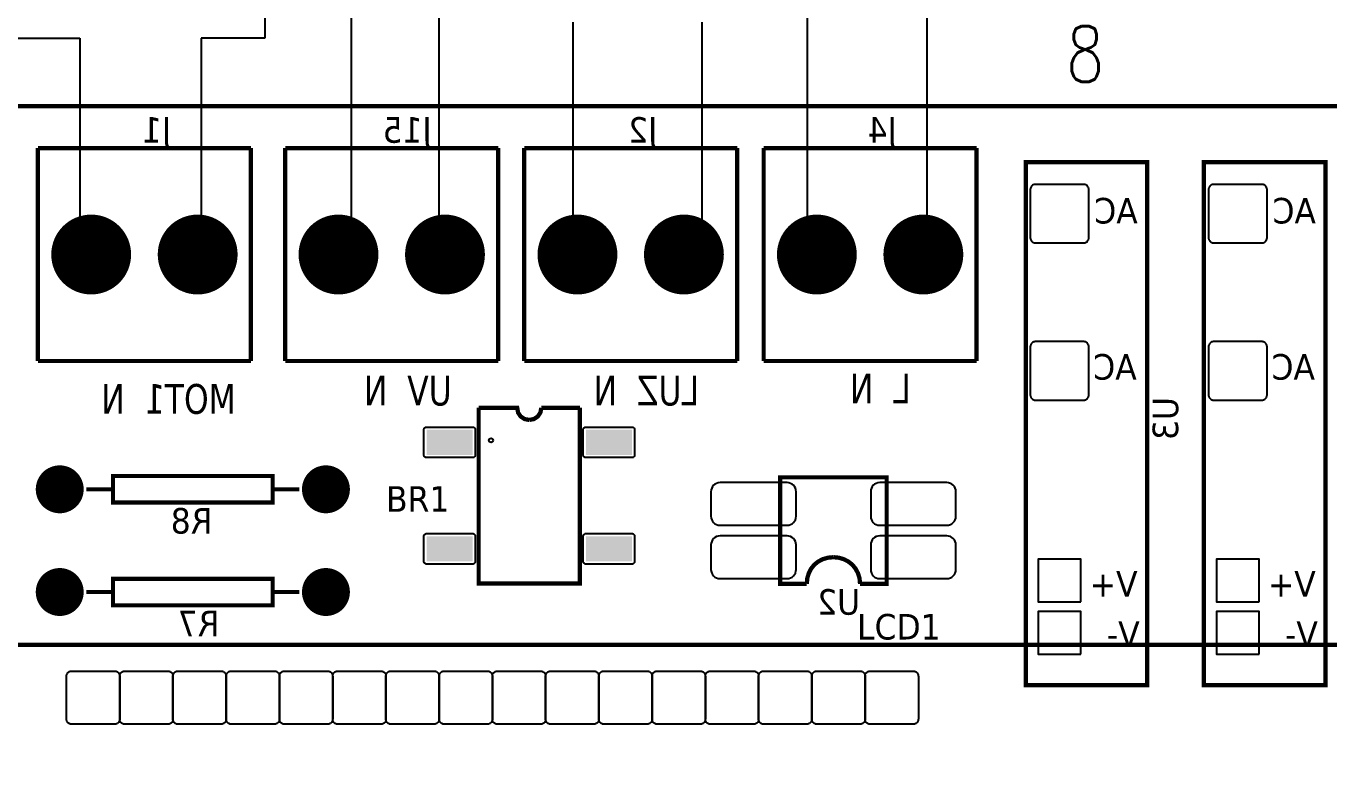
# Model space of a CAD drawing. Header units: millimetres. Extents: x 123.5 to 144.3, y 105.4 to 121.6.
# Drawn here: x 130.63 to 135.035, y 113.625 to 116.113 of the extents above; entities that cross this region are included whole.
import ezdxf
from ezdxf.enums import TextEntityAlignment as Align

# ---------------------------------------------------------------- set-up
doc = ezdxf.new("R2010")
doc.units = ezdxf.units.MM
for name, color, linetype in [('BLK_12AWG', 7, 'Continuous'), ('DESC', 250, 'Continuous'), ('WIREFIXED', 7, 'Continuous'), ('WIRES', 7, 'Continuous')]:
    doc.layers.add(name, color=color, linetype=linetype)
doc.styles.get("Standard").update_dxf_attribs({"font": 'tahoma.ttf'})
doc.styles.add('WD', font='romans.shx')

# ---------------------------------------------------------------- blocks, each defined once
blk = doc.blocks.new('RPAD')
blk.add_trace([(-0.5, -0.5), (-0.5, 0.5), (0.5, -0.5), (0.5, 0.5)])
blk = doc.blocks.new('EPAD')
at = {"const_width": 0.5}
blk.add_lwpolyline([(-0.25, 0, 1), (0.25, 0, 1)], format="xyb", close=True, dxfattribs=at)
blk = doc.blocks.new('CFLH-V Card')
at = {"const_width": 0.008}
for points in [[(125.6193, 110.8911), (131.2538, 110.8911), (131.2538, 114.343), (125.6193, 114.343), (125.6193, 110.8911)], [(125.6193, 110.8911), (131.2538, 110.8911), (131.2538, 114.343), (125.6193, 114.343), (125.6193, 110.8911)], [(125.6193, 110.8911), (131.2538, 110.8911), (131.2538, 114.343), (125.6193, 114.343), (125.6193, 110.8911)], [(127.6178, 114.2643), (127.6178, 113.8643)], [(128.0178, 114.2643), (127.6178, 114.2643)], [(127.6178, 114.2643), (127.6178, 113.8643)], [(128.0178, 114.2643), (127.6178, 114.2643)], [(127.6178, 114.2643), (127.6178, 113.8643)], [(128.0178, 114.2643), (127.6178, 114.2643)], [(128.0178, 114.2643), (128.0178, 113.8643)], [(128.0178, 114.2643), (128.0178, 113.8643)], [(128.0178, 114.2643), (128.0178, 113.8643)], [(128.0823, 114.2643), (128.0823, 113.8643)], [(128.4823, 114.2643), (128.0823, 114.2643)], [(128.0823, 114.2643), (128.0823, 113.8643)], [(128.4823, 114.2643), (128.0823, 114.2643)], [(128.0823, 114.2643), (128.0823, 113.8643)], [(128.4823, 114.2643), (128.0823, 114.2643)], [(128.4823, 114.2643), (128.4823, 113.8643)], [(128.4823, 114.2643), (128.4823, 113.8643)], [(128.4823, 114.2643), (128.4823, 113.8643)], [(128.5311, 114.2643), (128.5311, 113.8643)], [(128.9311, 114.2643), (128.5311, 114.2643)], [(128.5311, 114.2643), (128.5311, 113.8643)], [(128.9311, 114.2643), (128.5311, 114.2643)], [(128.5311, 114.2643), (128.5311, 113.8643)], [(128.9311, 114.2643), (128.5311, 114.2643)], [(128.9311, 114.2643), (128.9311, 113.8643)], [(128.9311, 114.2643), (128.9311, 113.8643)], [(128.9311, 114.2643), (128.9311, 113.8643)], [(128.9808, 114.2643), (128.9808, 113.8643)], [(129.3808, 114.2643), (128.9808, 114.2643)], [(128.9808, 114.2643), (128.9808, 113.8643)], [(129.3808, 114.2643), (128.9808, 114.2643)], [(128.9808, 114.2643), (128.9808, 113.8643)], [(129.3808, 114.2643), (128.9808, 114.2643)], [(129.3808, 114.2643), (129.3808, 113.8643)], [(129.3808, 114.2643), (129.3808, 113.8643)], [(129.3808, 114.2643), (129.3808, 113.8643)], [(129.4731, 113.2552), (129.7014, 113.2552), (129.7014, 114.2378), (129.4731, 114.2378), (129.4731, 113.2552)], [(129.4731, 113.2552), (129.7014, 113.2552), (129.7014, 114.2378), (129.4731, 114.2378), (129.4731, 113.2552)], [(129.4731, 113.2552), (129.7014, 113.2552), (129.7014, 114.2378), (129.4731, 114.2378), (129.4731, 113.2552)], [(129.8077, 113.2552), (130.036, 113.2552), (130.036, 114.2378), (129.8077, 114.2378), (129.8077, 113.2552)], [(129.8077, 113.2552), (130.036, 113.2552), (130.036, 114.2378), (129.8077, 114.2378), (129.8077, 113.2552)], [(129.8077, 113.2552), (130.036, 113.2552), (130.036, 114.2378), (129.8077, 114.2378), (129.8077, 113.2552)], [(128.0178, 113.8643), (127.6178, 113.8643)], [(128.0178, 113.8643), (127.6178, 113.8643)], [(128.0178, 113.8643), (127.6178, 113.8643)], [(128.4823, 113.8643), (128.0823, 113.8643)], [(128.4823, 113.8643), (128.0823, 113.8643)], [(128.4823, 113.8643), (128.0823, 113.8643)], [(128.9311, 113.8643), (128.5311, 113.8643)], [(128.9311, 113.8643), (128.5311, 113.8643)], [(128.9311, 113.8643), (128.5311, 113.8643)], [(129.3808, 113.8643), (128.9808, 113.8643)], [(129.3808, 113.8643), (128.9808, 113.8643)], [(129.3808, 113.8643), (128.9808, 113.8643)], [(128.4456, 113.7765), (128.518, 113.7762), (128.5197, 113.7673), (128.5245, 113.7601), (128.5317, 113.7553), (128.5406, 113.7536)], [(128.6356, 113.7765), (128.6356, 113.4465), (128.4456, 113.4465), (128.4456, 113.7765)], [(128.4456, 113.7765), (128.518, 113.7762), (128.5197, 113.7673), (128.5245, 113.7601), (128.5317, 113.7553), (128.5406, 113.7536)], [(128.6356, 113.7765), (128.6356, 113.4465), (128.4456, 113.4465), (128.4456, 113.7765)], [(128.4456, 113.7765), (128.518, 113.7762), (128.5197, 113.7673), (128.5245, 113.7601), (128.5317, 113.7553), (128.5406, 113.7536)], [(128.6356, 113.7765), (128.6356, 113.4465), (128.4456, 113.4465), (128.4456, 113.7765)], [(128.5632, 113.7762), (128.5615, 113.7673), (128.5567, 113.7601), (128.5495, 113.7553), (128.5406, 113.7536)], [(128.5632, 113.7762), (128.5615, 113.7673), (128.5567, 113.7601), (128.5495, 113.7553), (128.5406, 113.7536)], [(128.5632, 113.7762), (128.5615, 113.7673), (128.5567, 113.7601), (128.5495, 113.7553), (128.5406, 113.7536)], [(128.5632, 113.7762), (128.6356, 113.7765)], [(128.5632, 113.7762), (128.6356, 113.7765)], [(128.5632, 113.7762), (128.6356, 113.7765)], [(127.7587, 113.5983), (128.0587, 113.5983), (128.0587, 113.6483), (127.7587, 113.6483), (127.7587, 113.5983)], [(127.7587, 113.5983), (128.0587, 113.5983), (128.0587, 113.6483), (127.7587, 113.6483), (127.7587, 113.5983)], [(127.7587, 113.5983), (128.0587, 113.5983), (128.0587, 113.6483), (127.7587, 113.6483), (127.7587, 113.5983)], [(129.1619, 113.4458), (129.2119, 113.4458), (129.2119, 113.6458), (129.0119, 113.6458), (129.0119, 113.4458), (129.0619, 113.4458)], [(129.1619, 113.4458), (129.2119, 113.4458), (129.2119, 113.6458), (129.0119, 113.6458), (129.0119, 113.4458), (129.0619, 113.4458)], [(129.1619, 113.4458), (129.2119, 113.4458), (129.2119, 113.6458), (129.0119, 113.6458), (129.0119, 113.4458), (129.0619, 113.4458)], [(127.7587, 113.6233), (127.7087, 113.6233)], [(127.7587, 113.6233), (127.7087, 113.6233)], [(127.7587, 113.6233), (127.7087, 113.6233)], [(128.1087, 113.6233), (128.0587, 113.6233)], [(128.1087, 113.6233), (128.0587, 113.6233)], [(128.1087, 113.6233), (128.0587, 113.6233)], [(129.1119, 113.4958), (129.1014, 113.4948), (129.0918, 113.492), (129.0833, 113.4876), (129.076, 113.4817), (129.07, 113.4743), (129.0656, 113.4658), (129.0628, 113.4563), (129.0619, 113.4458)], [(129.1119, 113.4958), (129.1014, 113.4948), (129.0918, 113.492), (129.0833, 113.4876), (129.076, 113.4817), (129.07, 113.4743), (129.0656, 113.4658), (129.0628, 113.4563), (129.0619, 113.4458)], [(129.1119, 113.4958), (129.1014, 113.4948), (129.0918, 113.492), (129.0833, 113.4876), (129.076, 113.4817), (129.07, 113.4743), (129.0656, 113.4658), (129.0628, 113.4563), (129.0619, 113.4458)], [(129.1119, 113.4958), (129.122, 113.4948), (129.1315, 113.492), (129.14, 113.4876), (129.1474, 113.4817), (129.1534, 113.4743), (129.158, 113.4658), (129.1609, 113.4563), (129.1619, 113.4458)], [(129.1119, 113.4958), (129.122, 113.4948), (129.1315, 113.492), (129.14, 113.4876), (129.1474, 113.4817), (129.1534, 113.4743), (129.158, 113.4658), (129.1609, 113.4563), (129.1619, 113.4458)], [(129.1119, 113.4958), (129.122, 113.4948), (129.1315, 113.492), (129.14, 113.4876), (129.1474, 113.4817), (129.1534, 113.4743), (129.158, 113.4658), (129.1609, 113.4563), (129.1619, 113.4458)], [(127.7587, 113.4054), (128.0587, 113.4054), (128.0587, 113.4554), (127.7587, 113.4554), (127.7587, 113.4054)], [(127.7587, 113.4054), (128.0587, 113.4054), (128.0587, 113.4554), (127.7587, 113.4554), (127.7587, 113.4054)], [(127.7587, 113.4054), (128.0587, 113.4054), (128.0587, 113.4554), (127.7587, 113.4554), (127.7587, 113.4054)], [(127.7087, 113.4304), (127.7587, 113.4304)], [(127.7087, 113.4304), (127.7587, 113.4304)], [(127.7087, 113.4304), (127.7587, 113.4304)], [(128.0587, 113.4304), (128.1087, 113.4304)], [(128.0587, 113.4304), (128.1087, 113.4304)], [(128.0587, 113.4304), (128.1087, 113.4304)], [(127.3272, 110.969), (127.3272, 113.3312), (131.1855, 113.3312), (131.1855, 110.969)], [(127.3272, 110.969), (127.3272, 113.3312), (131.1855, 113.3312), (131.1855, 110.969)], [(127.3272, 110.969), (127.3272, 113.3312), (131.1855, 113.3312), (131.1855, 110.969)]]:
    blk.add_lwpolyline(points, dxfattribs=at)
for points in [[(129.5917, 114.0961), (129.5917, 114.1861), (129.5916, 114.1871), (129.5915, 114.1881), (129.5912, 114.1891), (129.5909, 114.19), (129.5905, 114.1909), (129.59, 114.1917), (129.5894, 114.1925), (129.5888, 114.1932), (129.5881, 114.1938), (129.5873, 114.1944), (129.5865, 114.1949), (129.5856, 114.1953), (129.5847, 114.1956), (129.5837, 114.1959), (129.5827, 114.196), (129.5817, 114.1961), (129.4917, 114.1961), (129.4906, 114.196), (129.4896, 114.1959), (129.4886, 114.1956), (129.4877, 114.1953), (129.4868, 114.1949), (129.486, 114.1944), (129.4853, 114.1938), (129.4846, 114.1932), (129.4839, 114.1925), (129.4833, 114.1917), (129.4828, 114.1909), (129.4824, 114.19), (129.4821, 114.1891), (129.4819, 114.1881), (129.4817, 114.1871), (129.4817, 114.1861), (129.4817, 114.0961), (129.4817, 114.095), (129.4819, 114.094), (129.4821, 114.093), (129.4824, 114.0921), (129.4828, 114.0912), (129.4833, 114.0904), (129.4839, 114.0896), (129.4846, 114.0889), (129.4853, 114.0883), (129.486, 114.0877), (129.4868, 114.0872), (129.4877, 114.0868), (129.4886, 114.0865), (129.4896, 114.0863), (129.4906, 114.0861), (129.4917, 114.0861), (129.5817, 114.0861), (129.5827, 114.0861), (129.5837, 114.0863), (129.5847, 114.0865), (129.5856, 114.0868), (129.5865, 114.0872), (129.5873, 114.0877), (129.5881, 114.0883), (129.5888, 114.0889), (129.5894, 114.0896), (129.59, 114.0904), (129.5905, 114.0912), (129.5909, 114.0921), (129.5912, 114.093), (129.5915, 114.094), (129.5916, 114.095), (129.5917, 114.0961)], [(129.9263, 114.0961), (129.9263, 114.1861), (129.9263, 114.1871), (129.9261, 114.1881), (129.9259, 114.1891), (129.9255, 114.19), (129.9251, 114.1909), (129.9246, 114.1917), (129.9241, 114.1925), (129.9234, 114.1932), (129.9227, 114.1938), (129.9219, 114.1944), (129.9211, 114.1949), (129.9202, 114.1953), (129.9193, 114.1956), (129.9184, 114.1959), (129.9173, 114.196), (129.9163, 114.1961), (129.8263, 114.1961), (129.8253, 114.196), (129.8243, 114.1959), (129.8233, 114.1956), (129.8224, 114.1953), (129.8215, 114.1949), (129.8207, 114.1944), (129.8199, 114.1938), (129.8192, 114.1932), (129.8186, 114.1925), (129.818, 114.1917), (129.8175, 114.1909), (129.8171, 114.19), (129.8167, 114.1891), (129.8165, 114.1881), (129.8164, 114.1871), (129.8163, 114.1861), (129.8163, 114.0961), (129.8164, 114.095), (129.8165, 114.094), (129.8167, 114.093), (129.8171, 114.0921), (129.8175, 114.0912), (129.818, 114.0904), (129.8186, 114.0896), (129.8192, 114.0889), (129.8199, 114.0883), (129.8207, 114.0877), (129.8215, 114.0872), (129.8224, 114.0868), (129.8233, 114.0865), (129.8243, 114.0863), (129.8253, 114.0861), (129.8263, 114.0861), (129.9163, 114.0861), (129.9173, 114.0861), (129.9184, 114.0863), (129.9193, 114.0865), (129.9202, 114.0868), (129.9211, 114.0872), (129.9219, 114.0877), (129.9227, 114.0883), (129.9234, 114.0889), (129.9241, 114.0896), (129.9246, 114.0904), (129.9251, 114.0912), (129.9255, 114.0921), (129.9259, 114.093), (129.9261, 114.094), (129.9263, 114.095), (129.9263, 114.0961)], [(129.5917, 113.8008), (129.5917, 113.8908), (129.5916, 113.8918), (129.5915, 113.8928), (129.5912, 113.8938), (129.5909, 113.8947), (129.5905, 113.8956), (129.59, 113.8964), (129.5894, 113.8972), (129.5888, 113.8979), (129.5881, 113.8985), (129.5873, 113.8991), (129.5865, 113.8996), (129.5856, 113.9), (129.5847, 113.9003), (129.5837, 113.9006), (129.5827, 113.9007), (129.5817, 113.9008), (129.4917, 113.9008), (129.4906, 113.9007), (129.4896, 113.9006), (129.4886, 113.9003), (129.4877, 113.9), (129.4868, 113.8996), (129.486, 113.8991), (129.4853, 113.8985), (129.4846, 113.8979), (129.4839, 113.8972), (129.4833, 113.8964), (129.4828, 113.8956), (129.4824, 113.8947), (129.4821, 113.8938), (129.4819, 113.8928), (129.4817, 113.8918), (129.4817, 113.8908), (129.4817, 113.8008), (129.4817, 113.7997), (129.4819, 113.7987), (129.4821, 113.7978), (129.4824, 113.7968), (129.4828, 113.796), (129.4833, 113.7951), (129.4839, 113.7944), (129.4846, 113.7937), (129.4853, 113.793), (129.486, 113.7925), (129.4868, 113.792), (129.4877, 113.7915), (129.4886, 113.7912), (129.4896, 113.791), (129.4906, 113.7908), (129.4917, 113.7908), (129.5817, 113.7908), (129.5827, 113.7908), (129.5837, 113.791), (129.5847, 113.7912), (129.5856, 113.7915), (129.5865, 113.792), (129.5873, 113.7925), (129.5881, 113.793), (129.5888, 113.7937), (129.5894, 113.7944), (129.59, 113.7951), (129.5905, 113.796), (129.5909, 113.7968), (129.5912, 113.7978), (129.5915, 113.7987), (129.5916, 113.7997), (129.5917, 113.8008)], [(129.9263, 113.8008), (129.9263, 113.8908), (129.9263, 113.8918), (129.9261, 113.8928), (129.9259, 113.8938), (129.9255, 113.8947), (129.9251, 113.8956), (129.9246, 113.8964), (129.9241, 113.8972), (129.9234, 113.8979), (129.9227, 113.8985), (129.9219, 113.8991), (129.9211, 113.8996), (129.9202, 113.9), (129.9193, 113.9003), (129.9184, 113.9006), (129.9173, 113.9007), (129.9163, 113.9008), (129.8263, 113.9008), (129.8253, 113.9007), (129.8243, 113.9006), (129.8233, 113.9003), (129.8224, 113.9), (129.8215, 113.8996), (129.8207, 113.8991), (129.8199, 113.8985), (129.8192, 113.8979), (129.8186, 113.8972), (129.818, 113.8964), (129.8175, 113.8956), (129.8171, 113.8947), (129.8167, 113.8938), (129.8165, 113.8928), (129.8164, 113.8918), (129.8163, 113.8908), (129.8163, 113.8008), (129.8164, 113.7997), (129.8165, 113.7987), (129.8167, 113.7978), (129.8171, 113.7968), (129.8175, 113.796), (129.818, 113.7951), (129.8186, 113.7944), (129.8192, 113.7937), (129.8199, 113.793), (129.8207, 113.7925), (129.8215, 113.792), (129.8224, 113.7915), (129.8233, 113.7912), (129.8243, 113.791), (129.8253, 113.7908), (129.8263, 113.7908), (129.9163, 113.7908), (129.9173, 113.7908), (129.9184, 113.791), (129.9193, 113.7912), (129.9202, 113.7915), (129.9211, 113.792), (129.9219, 113.7925), (129.9227, 113.793), (129.9234, 113.7937), (129.9241, 113.7944), (129.9246, 113.7951), (129.9251, 113.796), (129.9255, 113.7968), (129.9259, 113.7978), (129.9261, 113.7987), (129.9263, 113.7997), (129.9263, 113.8008)], [(128.3427, 113.6879), (128.3427, 113.7351), (128.3428, 113.7362), (128.3431, 113.7371), (128.3435, 113.738), (128.3441, 113.7387), (128.3449, 113.7393), (128.3457, 113.7398), (128.3467, 113.74), (128.3477, 113.7401), (128.4343, 113.7401), (128.4353, 113.74), (128.4363, 113.7398), (128.4371, 113.7393), (128.4379, 113.7387), (128.4385, 113.738), (128.4389, 113.7371), (128.4392, 113.7362), (128.4393, 113.7351), (128.4393, 113.6879), (128.4392, 113.6869), (128.4389, 113.6859), (128.4385, 113.6851), (128.4379, 113.6843), (128.4371, 113.6837), (128.4363, 113.6833), (128.4353, 113.683), (128.4343, 113.6829), (128.3477, 113.6829), (128.3467, 113.683), (128.3457, 113.6833), (128.3449, 113.6837), (128.3441, 113.6843), (128.3435, 113.6851), (128.3431, 113.6859), (128.3428, 113.6869), (128.3427, 113.6879)], [(128.7385, 113.7351), (128.7385, 113.6879), (128.7384, 113.6869), (128.7381, 113.6859), (128.7377, 113.6851), (128.7371, 113.6843), (128.7363, 113.6837), (128.7355, 113.6833), (128.7345, 113.683), (128.7335, 113.6829), (128.6469, 113.6829), (128.6459, 113.683), (128.6449, 113.6833), (128.6441, 113.6837), (128.6433, 113.6843), (128.6427, 113.6851), (128.6423, 113.6859), (128.642, 113.6869), (128.6419, 113.6879), (128.6419, 113.7351), (128.642, 113.7362), (128.6423, 113.7371), (128.6427, 113.738), (128.6433, 113.7387), (128.6441, 113.7393), (128.6449, 113.7398), (128.6459, 113.74), (128.6469, 113.7401), (128.7335, 113.7401), (128.7345, 113.74), (128.7355, 113.7398), (128.7363, 113.7393), (128.7371, 113.7387), (128.7377, 113.738), (128.7381, 113.7371), (128.7384, 113.7362), (128.7385, 113.7351)], [(129.0419, 113.5728), (129.0419, 113.6188), (129.0415, 113.6223), (129.0405, 113.6255), (129.039, 113.6284), (129.0369, 113.6309), (129.0344, 113.6329), (129.0315, 113.6345), (129.0283, 113.6354), (129.0249, 113.6358), (128.8989, 113.6358), (128.8954, 113.6354), (128.8922, 113.6345), (128.8893, 113.6329), (128.8868, 113.6309), (128.8847, 113.6284), (128.8832, 113.6255), (128.8822, 113.6223), (128.8819, 113.6188), (128.8819, 113.5728), (128.8822, 113.5693), (128.8832, 113.5661), (128.8847, 113.5632), (128.8868, 113.5607), (128.8893, 113.5586), (128.8922, 113.5571), (128.8954, 113.5561), (128.8989, 113.5558), (129.0249, 113.5558), (129.0283, 113.5561), (129.0315, 113.5571), (129.0344, 113.5586), (129.0369, 113.5607), (129.039, 113.5632), (129.0405, 113.5661), (129.0415, 113.5693), (129.0419, 113.5728)], [(129.3419, 113.5728), (129.3419, 113.6188), (129.3415, 113.6223), (129.3405, 113.6255), (129.339, 113.6284), (129.3369, 113.6309), (129.3344, 113.6329), (129.3315, 113.6345), (129.3283, 113.6354), (129.3249, 113.6358), (129.1989, 113.6358), (129.1954, 113.6354), (129.1922, 113.6345), (129.1893, 113.6329), (129.1868, 113.6309), (129.1847, 113.6284), (129.1832, 113.6255), (129.1822, 113.6223), (129.1819, 113.6188), (129.1819, 113.5728), (129.1822, 113.5693), (129.1832, 113.5661), (129.1847, 113.5632), (129.1868, 113.5607), (129.1893, 113.5586), (129.1922, 113.5571), (129.1954, 113.5561), (129.1989, 113.5558), (129.3249, 113.5558), (129.3283, 113.5561), (129.3315, 113.5571), (129.3344, 113.5586), (129.3369, 113.5607), (129.339, 113.5632), (129.3405, 113.5661), (129.3415, 113.5693), (129.3419, 113.5728)], [(128.3427, 113.4879), (128.3427, 113.5351), (128.3428, 113.5362), (128.3431, 113.5371), (128.3435, 113.538), (128.3441, 113.5387), (128.3449, 113.5393), (128.3457, 113.5398), (128.3467, 113.54), (128.3477, 113.5401), (128.4343, 113.5401), (128.4353, 113.54), (128.4363, 113.5398), (128.4371, 113.5393), (128.4379, 113.5387), (128.4385, 113.538), (128.4389, 113.5371), (128.4392, 113.5362), (128.4393, 113.5351), (128.4393, 113.4879), (128.4392, 113.4869), (128.4389, 113.4859), (128.4385, 113.4851), (128.4379, 113.4843), (128.4371, 113.4837), (128.4363, 113.4833), (128.4353, 113.483), (128.4343, 113.4829), (128.3477, 113.4829), (128.3467, 113.483), (128.3457, 113.4833), (128.3449, 113.4837), (128.3441, 113.4843), (128.3435, 113.4851), (128.3431, 113.4859), (128.3428, 113.4869), (128.3427, 113.4879)], [(128.7385, 113.5351), (128.7385, 113.4879), (128.7384, 113.4869), (128.7381, 113.4859), (128.7377, 113.4851), (128.7371, 113.4843), (128.7363, 113.4837), (128.7355, 113.4833), (128.7345, 113.483), (128.7335, 113.4829), (128.6469, 113.4829), (128.6459, 113.483), (128.6449, 113.4833), (128.6441, 113.4837), (128.6433, 113.4843), (128.6427, 113.4851), (128.6423, 113.4859), (128.642, 113.4869), (128.6419, 113.4879), (128.6419, 113.5351), (128.642, 113.5362), (128.6423, 113.5371), (128.6427, 113.538), (128.6433, 113.5387), (128.6441, 113.5393), (128.6449, 113.5398), (128.6459, 113.54), (128.6469, 113.5401), (128.7335, 113.5401), (128.7345, 113.54), (128.7355, 113.5398), (128.7363, 113.5393), (128.7371, 113.5387), (128.7377, 113.538), (128.7381, 113.5371), (128.7384, 113.5362), (128.7385, 113.5351)], [(129.0419, 113.4728), (129.0419, 113.5188), (129.0415, 113.5223), (129.0405, 113.5255), (129.039, 113.5284), (129.0369, 113.5309), (129.0344, 113.5329), (129.0315, 113.5345), (129.0283, 113.5354), (129.0249, 113.5358), (128.8989, 113.5358), (128.8954, 113.5354), (128.8922, 113.5345), (128.8893, 113.5329), (128.8868, 113.5309), (128.8847, 113.5284), (128.8832, 113.5255), (128.8822, 113.5223), (128.8819, 113.5188), (128.8819, 113.4728), (128.8822, 113.4693), (128.8832, 113.4661), (128.8847, 113.4632), (128.8868, 113.4607), (128.8893, 113.4586), (128.8922, 113.4571), (128.8954, 113.4561), (128.8989, 113.4558), (129.0249, 113.4558), (129.0283, 113.4561), (129.0315, 113.4571), (129.0344, 113.4586), (129.0369, 113.4607), (129.039, 113.4632), (129.0405, 113.4661), (129.0415, 113.4693), (129.0419, 113.4728)], [(129.3419, 113.4728), (129.3419, 113.5188), (129.3415, 113.5223), (129.3405, 113.5255), (129.339, 113.5284), (129.3369, 113.5309), (129.3344, 113.5329), (129.3315, 113.5345), (129.3283, 113.5354), (129.3249, 113.5358), (129.1989, 113.5358), (129.1954, 113.5354), (129.1922, 113.5345), (129.1893, 113.5329), (129.1868, 113.5309), (129.1847, 113.5284), (129.1832, 113.5255), (129.1822, 113.5223), (129.1819, 113.5188), (129.1819, 113.4728), (129.1822, 113.4693), (129.1832, 113.4661), (129.1847, 113.4632), (129.1868, 113.4607), (129.1893, 113.4586), (129.1922, 113.4571), (129.1954, 113.4561), (129.1989, 113.4558), (129.3249, 113.4558), (129.3283, 113.4561), (129.3315, 113.4571), (129.3344, 113.4586), (129.3369, 113.4607), (129.339, 113.4632), (129.3405, 113.4661), (129.3415, 113.4693), (129.3419, 113.4728)], [(129.5767, 113.4121), (129.5767, 113.4921), (129.4967, 113.4921), (129.4967, 113.4121), (129.5767, 113.4121)], [(129.9113, 113.4121), (129.9113, 113.4921), (129.8313, 113.4921), (129.8313, 113.4121), (129.9113, 113.4121)], [(129.5767, 113.3136), (129.5767, 113.3936), (129.4967, 113.3936), (129.4967, 113.3136), (129.5767, 113.3136)], [(129.9113, 113.3136), (129.9113, 113.3936), (129.8313, 113.3936), (129.8313, 113.3136), (129.9113, 113.3136)], [(127.6814, 113.282), (127.7614, 113.282), (127.7624, 113.282), (127.7634, 113.2818), (127.7644, 113.2816), (127.7653, 113.2812), (127.7662, 113.2808), (127.767, 113.2803), (127.7678, 113.2798), (127.7685, 113.2791), (127.7691, 113.2784), (127.7697, 113.2776), (127.7702, 113.2768), (127.7706, 113.2759), (127.7709, 113.275), (127.7712, 113.274), (127.7713, 113.273), (127.7714, 113.272), (127.7714, 113.192), (127.7713, 113.191), (127.7712, 113.19), (127.7709, 113.189), (127.7706, 113.1881), (127.7702, 113.1872), (127.7697, 113.1864), (127.7691, 113.1856), (127.7685, 113.1849), (127.7678, 113.1843), (127.767, 113.1837), (127.7662, 113.1832), (127.7653, 113.1828), (127.7644, 113.1824), (127.7634, 113.1822), (127.7624, 113.1821), (127.7614, 113.182), (127.6814, 113.182), (127.6803, 113.1821), (127.6793, 113.1822), (127.6783, 113.1824), (127.6774, 113.1828), (127.6765, 113.1832), (127.6757, 113.1837), (127.675, 113.1843), (127.6742, 113.1849), (127.6736, 113.1856), (127.673, 113.1864), (127.6725, 113.1872), (127.6721, 113.1881), (127.6718, 113.189), (127.6716, 113.19), (127.6714, 113.191), (127.6714, 113.192), (127.6714, 113.272), (127.6714, 113.273), (127.6716, 113.274), (127.6718, 113.275), (127.6721, 113.2759), (127.6725, 113.2768), (127.673, 113.2776), (127.6736, 113.2784), (127.6742, 113.2791), (127.675, 113.2798), (127.6757, 113.2803), (127.6765, 113.2808), (127.6774, 113.2812), (127.6783, 113.2816), (127.6793, 113.2818), (127.6803, 113.282), (127.6814, 113.282)], [(127.7814, 113.282), (127.8614, 113.282), (127.8624, 113.282), (127.8634, 113.2818), (127.8644, 113.2816), (127.8653, 113.2812), (127.8662, 113.2808), (127.867, 113.2803), (127.8678, 113.2798), (127.8685, 113.2791), (127.8691, 113.2784), (127.8697, 113.2776), (127.8702, 113.2768), (127.8706, 113.2759), (127.8709, 113.275), (127.8712, 113.274), (127.8713, 113.273), (127.8714, 113.272), (127.8714, 113.192), (127.8713, 113.191), (127.8712, 113.19), (127.8709, 113.189), (127.8706, 113.1881), (127.8702, 113.1872), (127.8697, 113.1864), (127.8691, 113.1856), (127.8685, 113.1849), (127.8678, 113.1843), (127.867, 113.1837), (127.8662, 113.1832), (127.8653, 113.1828), (127.8644, 113.1824), (127.8634, 113.1822), (127.8624, 113.1821), (127.8614, 113.182), (127.7814, 113.182), (127.7803, 113.1821), (127.7793, 113.1822), (127.7783, 113.1824), (127.7774, 113.1828), (127.7765, 113.1832), (127.7757, 113.1837), (127.775, 113.1843), (127.7742, 113.1849), (127.7736, 113.1856), (127.773, 113.1864), (127.7725, 113.1872), (127.7721, 113.1881), (127.7718, 113.189), (127.7716, 113.19), (127.7714, 113.191), (127.7714, 113.192), (127.7714, 113.272), (127.7714, 113.273), (127.7716, 113.274), (127.7718, 113.275), (127.7721, 113.2759), (127.7725, 113.2768), (127.773, 113.2776), (127.7736, 113.2784), (127.7742, 113.2791), (127.775, 113.2798), (127.7757, 113.2803), (127.7765, 113.2808), (127.7774, 113.2812), (127.7783, 113.2816), (127.7793, 113.2818), (127.7803, 113.282), (127.7814, 113.282)], [(127.8814, 113.282), (127.9614, 113.282), (127.9624, 113.282), (127.9634, 113.2818), (127.9644, 113.2816), (127.9653, 113.2812), (127.9662, 113.2808), (127.967, 113.2803), (127.9678, 113.2798), (127.9685, 113.2791), (127.9691, 113.2784), (127.9697, 113.2776), (127.9702, 113.2768), (127.9706, 113.2759), (127.9709, 113.275), (127.9712, 113.274), (127.9713, 113.273), (127.9714, 113.272), (127.9714, 113.192), (127.9713, 113.191), (127.9712, 113.19), (127.9709, 113.189), (127.9706, 113.1881), (127.9702, 113.1872), (127.9697, 113.1864), (127.9691, 113.1856), (127.9685, 113.1849), (127.9678, 113.1843), (127.967, 113.1837), (127.9662, 113.1832), (127.9653, 113.1828), (127.9644, 113.1824), (127.9634, 113.1822), (127.9624, 113.1821), (127.9614, 113.182), (127.8814, 113.182), (127.8803, 113.1821), (127.8793, 113.1822), (127.8783, 113.1824), (127.8774, 113.1828), (127.8765, 113.1832), (127.8757, 113.1837), (127.875, 113.1843), (127.8742, 113.1849), (127.8736, 113.1856), (127.873, 113.1864), (127.8725, 113.1872), (127.8721, 113.1881), (127.8718, 113.189), (127.8716, 113.19), (127.8714, 113.191), (127.8714, 113.192), (127.8714, 113.272), (127.8714, 113.273), (127.8716, 113.274), (127.8718, 113.275), (127.8721, 113.2759), (127.8725, 113.2768), (127.873, 113.2776), (127.8736, 113.2784), (127.8742, 113.2791), (127.875, 113.2798), (127.8757, 113.2803), (127.8765, 113.2808), (127.8774, 113.2812), (127.8783, 113.2816), (127.8793, 113.2818), (127.8803, 113.282), (127.8814, 113.282)], [(127.9814, 113.282), (128.0614, 113.282), (128.0624, 113.282), (128.0634, 113.2818), (128.0644, 113.2816), (128.0653, 113.2812), (128.0662, 113.2808), (128.067, 113.2803), (128.0678, 113.2798), (128.0685, 113.2791), (128.0691, 113.2784), (128.0697, 113.2776), (128.0702, 113.2768), (128.0706, 113.2759), (128.0709, 113.275), (128.0712, 113.274), (128.0713, 113.273), (128.0714, 113.272), (128.0714, 113.192), (128.0713, 113.191), (128.0712, 113.19), (128.0709, 113.189), (128.0706, 113.1881), (128.0702, 113.1872), (128.0697, 113.1864), (128.0691, 113.1856), (128.0685, 113.1849), (128.0678, 113.1843), (128.067, 113.1837), (128.0662, 113.1832), (128.0653, 113.1828), (128.0644, 113.1824), (128.0634, 113.1822), (128.0624, 113.1821), (128.0614, 113.182), (127.9814, 113.182), (127.9803, 113.1821), (127.9793, 113.1822), (127.9783, 113.1824), (127.9774, 113.1828), (127.9765, 113.1832), (127.9757, 113.1837), (127.975, 113.1843), (127.9742, 113.1849), (127.9736, 113.1856), (127.973, 113.1864), (127.9725, 113.1872), (127.9721, 113.1881), (127.9718, 113.189), (127.9716, 113.19), (127.9714, 113.191), (127.9714, 113.192), (127.9714, 113.272), (127.9714, 113.273), (127.9716, 113.274), (127.9718, 113.275), (127.9721, 113.2759), (127.9725, 113.2768), (127.973, 113.2776), (127.9736, 113.2784), (127.9742, 113.2791), (127.975, 113.2798), (127.9757, 113.2803), (127.9765, 113.2808), (127.9774, 113.2812), (127.9783, 113.2816), (127.9793, 113.2818), (127.9803, 113.282), (127.9814, 113.282)], [(128.0814, 113.282), (128.1614, 113.282), (128.1624, 113.282), (128.1634, 113.2818), (128.1644, 113.2816), (128.1653, 113.2812), (128.1662, 113.2808), (128.167, 113.2803), (128.1678, 113.2798), (128.1685, 113.2791), (128.1691, 113.2784), (128.1697, 113.2776), (128.1702, 113.2768), (128.1706, 113.2759), (128.1709, 113.275), (128.1712, 113.274), (128.1713, 113.273), (128.1714, 113.272), (128.1714, 113.192), (128.1713, 113.191), (128.1712, 113.19), (128.1709, 113.189), (128.1706, 113.1881), (128.1702, 113.1872), (128.1697, 113.1864), (128.1691, 113.1856), (128.1685, 113.1849), (128.1678, 113.1843), (128.167, 113.1837), (128.1662, 113.1832), (128.1653, 113.1828), (128.1644, 113.1824), (128.1634, 113.1822), (128.1624, 113.1821), (128.1614, 113.182), (128.0814, 113.182), (128.0803, 113.1821), (128.0793, 113.1822), (128.0783, 113.1824), (128.0774, 113.1828), (128.0765, 113.1832), (128.0757, 113.1837), (128.075, 113.1843), (128.0742, 113.1849), (128.0736, 113.1856), (128.073, 113.1864), (128.0725, 113.1872), (128.0721, 113.1881), (128.0718, 113.189), (128.0716, 113.19), (128.0714, 113.191), (128.0714, 113.192), (128.0714, 113.272), (128.0714, 113.273), (128.0716, 113.274), (128.0718, 113.275), (128.0721, 113.2759), (128.0725, 113.2768), (128.073, 113.2776), (128.0736, 113.2784), (128.0742, 113.2791), (128.075, 113.2798), (128.0757, 113.2803), (128.0765, 113.2808), (128.0774, 113.2812), (128.0783, 113.2816), (128.0793, 113.2818), (128.0803, 113.282), (128.0814, 113.282)], [(128.1814, 113.282), (128.2614, 113.282), (128.2624, 113.282), (128.2634, 113.2818), (128.2644, 113.2816), (128.2653, 113.2812), (128.2662, 113.2808), (128.267, 113.2803), (128.2678, 113.2798), (128.2685, 113.2791), (128.2691, 113.2784), (128.2697, 113.2776), (128.2702, 113.2768), (128.2706, 113.2759), (128.2709, 113.275), (128.2712, 113.274), (128.2713, 113.273), (128.2714, 113.272), (128.2714, 113.192), (128.2713, 113.191), (128.2712, 113.19), (128.2709, 113.189), (128.2706, 113.1881), (128.2702, 113.1872), (128.2697, 113.1864), (128.2691, 113.1856), (128.2685, 113.1849), (128.2678, 113.1843), (128.267, 113.1837), (128.2662, 113.1832), (128.2653, 113.1828), (128.2644, 113.1824), (128.2634, 113.1822), (128.2624, 113.1821), (128.2614, 113.182), (128.1814, 113.182), (128.1803, 113.1821), (128.1793, 113.1822), (128.1783, 113.1824), (128.1774, 113.1828), (128.1765, 113.1832), (128.1757, 113.1837), (128.175, 113.1843), (128.1742, 113.1849), (128.1736, 113.1856), (128.173, 113.1864), (128.1725, 113.1872), (128.1721, 113.1881), (128.1718, 113.189), (128.1716, 113.19), (128.1714, 113.191), (128.1714, 113.192), (128.1714, 113.272), (128.1714, 113.273), (128.1716, 113.274), (128.1718, 113.275), (128.1721, 113.2759), (128.1725, 113.2768), (128.173, 113.2776), (128.1736, 113.2784), (128.1742, 113.2791), (128.175, 113.2798), (128.1757, 113.2803), (128.1765, 113.2808), (128.1774, 113.2812), (128.1783, 113.2816), (128.1793, 113.2818), (128.1803, 113.282), (128.1814, 113.282)], [(128.2814, 113.282), (128.3614, 113.282), (128.3624, 113.282), (128.3634, 113.2818), (128.3644, 113.2816), (128.3653, 113.2812), (128.3662, 113.2808), (128.367, 113.2803), (128.3678, 113.2798), (128.3685, 113.2791), (128.3691, 113.2784), (128.3697, 113.2776), (128.3702, 113.2768), (128.3706, 113.2759), (128.3709, 113.275), (128.3712, 113.274), (128.3713, 113.273), (128.3714, 113.272), (128.3714, 113.192), (128.3713, 113.191), (128.3712, 113.19), (128.3709, 113.189), (128.3706, 113.1881), (128.3702, 113.1872), (128.3697, 113.1864), (128.3691, 113.1856), (128.3685, 113.1849), (128.3678, 113.1843), (128.367, 113.1837), (128.3662, 113.1832), (128.3653, 113.1828), (128.3644, 113.1824), (128.3634, 113.1822), (128.3624, 113.1821), (128.3614, 113.182), (128.2814, 113.182), (128.2803, 113.1821), (128.2793, 113.1822), (128.2783, 113.1824), (128.2774, 113.1828), (128.2765, 113.1832), (128.2757, 113.1837), (128.275, 113.1843), (128.2742, 113.1849), (128.2736, 113.1856), (128.273, 113.1864), (128.2725, 113.1872), (128.2721, 113.1881), (128.2718, 113.189), (128.2716, 113.19), (128.2714, 113.191), (128.2714, 113.192), (128.2714, 113.272), (128.2714, 113.273), (128.2716, 113.274), (128.2718, 113.275), (128.2721, 113.2759), (128.2725, 113.2768), (128.273, 113.2776), (128.2736, 113.2784), (128.2742, 113.2791), (128.275, 113.2798), (128.2757, 113.2803), (128.2765, 113.2808), (128.2774, 113.2812), (128.2783, 113.2816), (128.2793, 113.2818), (128.2803, 113.282), (128.2814, 113.282)], [(128.3814, 113.282), (128.4614, 113.282), (128.4624, 113.282), (128.4634, 113.2818), (128.4644, 113.2816), (128.4653, 113.2812), (128.4662, 113.2808), (128.467, 113.2803), (128.4678, 113.2798), (128.4685, 113.2791), (128.4691, 113.2784), (128.4697, 113.2776), (128.4702, 113.2768), (128.4706, 113.2759), (128.4709, 113.275), (128.4712, 113.274), (128.4713, 113.273), (128.4714, 113.272), (128.4714, 113.192), (128.4713, 113.191), (128.4712, 113.19), (128.4709, 113.189), (128.4706, 113.1881), (128.4702, 113.1872), (128.4697, 113.1864), (128.4691, 113.1856), (128.4685, 113.1849), (128.4678, 113.1843), (128.467, 113.1837), (128.4662, 113.1832), (128.4653, 113.1828), (128.4644, 113.1824), (128.4634, 113.1822), (128.4624, 113.1821), (128.4614, 113.182), (128.3814, 113.182), (128.3803, 113.1821), (128.3793, 113.1822), (128.3783, 113.1824), (128.3774, 113.1828), (128.3765, 113.1832), (128.3757, 113.1837), (128.375, 113.1843), (128.3742, 113.1849), (128.3736, 113.1856), (128.373, 113.1864), (128.3725, 113.1872), (128.3721, 113.1881), (128.3718, 113.189), (128.3716, 113.19), (128.3714, 113.191), (128.3714, 113.192), (128.3714, 113.272), (128.3714, 113.273), (128.3716, 113.274), (128.3718, 113.275), (128.3721, 113.2759), (128.3725, 113.2768), (128.373, 113.2776), (128.3736, 113.2784), (128.3742, 113.2791), (128.375, 113.2798), (128.3757, 113.2803), (128.3765, 113.2808), (128.3774, 113.2812), (128.3783, 113.2816), (128.3793, 113.2818), (128.3803, 113.282), (128.3814, 113.282)], [(128.4814, 113.282), (128.5614, 113.282), (128.5624, 113.282), (128.5634, 113.2818), (128.5644, 113.2816), (128.5653, 113.2812), (128.5662, 113.2808), (128.567, 113.2803), (128.5678, 113.2798), (128.5685, 113.2791), (128.5691, 113.2784), (128.5697, 113.2776), (128.5702, 113.2768), (128.5706, 113.2759), (128.5709, 113.275), (128.5712, 113.274), (128.5713, 113.273), (128.5714, 113.272), (128.5714, 113.192), (128.5713, 113.191), (128.5712, 113.19), (128.5709, 113.189), (128.5706, 113.1881), (128.5702, 113.1872), (128.5697, 113.1864), (128.5691, 113.1856), (128.5685, 113.1849), (128.5678, 113.1843), (128.567, 113.1837), (128.5662, 113.1832), (128.5653, 113.1828), (128.5644, 113.1824), (128.5634, 113.1822), (128.5624, 113.1821), (128.5614, 113.182), (128.4814, 113.182), (128.4803, 113.1821), (128.4793, 113.1822), (128.4783, 113.1824), (128.4774, 113.1828), (128.4765, 113.1832), (128.4757, 113.1837), (128.475, 113.1843), (128.4742, 113.1849), (128.4736, 113.1856), (128.473, 113.1864), (128.4725, 113.1872), (128.4721, 113.1881), (128.4718, 113.189), (128.4716, 113.19), (128.4714, 113.191), (128.4714, 113.192), (128.4714, 113.272), (128.4714, 113.273), (128.4716, 113.274), (128.4718, 113.275), (128.4721, 113.2759), (128.4725, 113.2768), (128.473, 113.2776), (128.4736, 113.2784), (128.4742, 113.2791), (128.475, 113.2798), (128.4757, 113.2803), (128.4765, 113.2808), (128.4774, 113.2812), (128.4783, 113.2816), (128.4793, 113.2818), (128.4803, 113.282), (128.4814, 113.282)], [(128.5814, 113.282), (128.6614, 113.282), (128.6624, 113.282), (128.6634, 113.2818), (128.6644, 113.2816), (128.6653, 113.2812), (128.6662, 113.2808), (128.667, 113.2803), (128.6678, 113.2798), (128.6685, 113.2791), (128.6691, 113.2784), (128.6697, 113.2776), (128.6702, 113.2768), (128.6706, 113.2759), (128.6709, 113.275), (128.6712, 113.274), (128.6713, 113.273), (128.6714, 113.272), (128.6714, 113.192), (128.6713, 113.191), (128.6712, 113.19), (128.6709, 113.189), (128.6706, 113.1881), (128.6702, 113.1872), (128.6697, 113.1864), (128.6691, 113.1856), (128.6685, 113.1849), (128.6678, 113.1843), (128.667, 113.1837), (128.6662, 113.1832), (128.6653, 113.1828), (128.6644, 113.1824), (128.6634, 113.1822), (128.6624, 113.1821), (128.6614, 113.182), (128.5814, 113.182), (128.5803, 113.1821), (128.5793, 113.1822), (128.5783, 113.1824), (128.5774, 113.1828), (128.5765, 113.1832), (128.5757, 113.1837), (128.575, 113.1843), (128.5742, 113.1849), (128.5736, 113.1856), (128.573, 113.1864), (128.5725, 113.1872), (128.5721, 113.1881), (128.5718, 113.189), (128.5716, 113.19), (128.5714, 113.191), (128.5714, 113.192), (128.5714, 113.272), (128.5714, 113.273), (128.5716, 113.274), (128.5718, 113.275), (128.5721, 113.2759), (128.5725, 113.2768), (128.573, 113.2776), (128.5736, 113.2784), (128.5742, 113.2791), (128.575, 113.2798), (128.5757, 113.2803), (128.5765, 113.2808), (128.5774, 113.2812), (128.5783, 113.2816), (128.5793, 113.2818), (128.5803, 113.282), (128.5814, 113.282)], [(128.6814, 113.282), (128.7614, 113.282), (128.7624, 113.282), (128.7634, 113.2818), (128.7644, 113.2816), (128.7653, 113.2812), (128.7662, 113.2808), (128.767, 113.2803), (128.7678, 113.2798), (128.7685, 113.2791), (128.7691, 113.2784), (128.7697, 113.2776), (128.7702, 113.2768), (128.7706, 113.2759), (128.7709, 113.275), (128.7712, 113.274), (128.7713, 113.273), (128.7714, 113.272), (128.7714, 113.192), (128.7713, 113.191), (128.7712, 113.19), (128.7709, 113.189), (128.7706, 113.1881), (128.7702, 113.1872), (128.7697, 113.1864), (128.7691, 113.1856), (128.7685, 113.1849), (128.7678, 113.1843), (128.767, 113.1837), (128.7662, 113.1832), (128.7653, 113.1828), (128.7644, 113.1824), (128.7634, 113.1822), (128.7624, 113.1821), (128.7614, 113.182), (128.6814, 113.182), (128.6803, 113.1821), (128.6793, 113.1822), (128.6783, 113.1824), (128.6774, 113.1828), (128.6765, 113.1832), (128.6757, 113.1837), (128.675, 113.1843), (128.6742, 113.1849), (128.6736, 113.1856), (128.673, 113.1864), (128.6725, 113.1872), (128.6721, 113.1881), (128.6718, 113.189), (128.6716, 113.19), (128.6714, 113.191), (128.6714, 113.192), (128.6714, 113.272), (128.6714, 113.273), (128.6716, 113.274), (128.6718, 113.275), (128.6721, 113.2759), (128.6725, 113.2768), (128.673, 113.2776), (128.6736, 113.2784), (128.6742, 113.2791), (128.675, 113.2798), (128.6757, 113.2803), (128.6765, 113.2808), (128.6774, 113.2812), (128.6783, 113.2816), (128.6793, 113.2818), (128.6803, 113.282), (128.6814, 113.282)], [(128.7814, 113.282), (128.8614, 113.282), (128.8624, 113.282), (128.8634, 113.2818), (128.8644, 113.2816), (128.8653, 113.2812), (128.8662, 113.2808), (128.867, 113.2803), (128.8678, 113.2798), (128.8685, 113.2791), (128.8691, 113.2784), (128.8697, 113.2776), (128.8702, 113.2768), (128.8706, 113.2759), (128.8709, 113.275), (128.8712, 113.274), (128.8713, 113.273), (128.8714, 113.272), (128.8714, 113.192), (128.8713, 113.191), (128.8712, 113.19), (128.8709, 113.189), (128.8706, 113.1881), (128.8702, 113.1872), (128.8697, 113.1864), (128.8691, 113.1856), (128.8685, 113.1849), (128.8678, 113.1843), (128.867, 113.1837), (128.8662, 113.1832), (128.8653, 113.1828), (128.8644, 113.1824), (128.8634, 113.1822), (128.8624, 113.1821), (128.8614, 113.182), (128.7814, 113.182), (128.7803, 113.1821), (128.7793, 113.1822), (128.7783, 113.1824), (128.7774, 113.1828), (128.7765, 113.1832), (128.7757, 113.1837), (128.775, 113.1843), (128.7742, 113.1849), (128.7736, 113.1856), (128.773, 113.1864), (128.7725, 113.1872), (128.7721, 113.1881), (128.7718, 113.189), (128.7716, 113.19), (128.7714, 113.191), (128.7714, 113.192), (128.7714, 113.272), (128.7714, 113.273), (128.7716, 113.274), (128.7718, 113.275), (128.7721, 113.2759), (128.7725, 113.2768), (128.773, 113.2776), (128.7736, 113.2784), (128.7742, 113.2791), (128.775, 113.2798), (128.7757, 113.2803), (128.7765, 113.2808), (128.7774, 113.2812), (128.7783, 113.2816), (128.7793, 113.2818), (128.7803, 113.282), (128.7814, 113.282)], [(128.8814, 113.282), (128.9614, 113.282), (128.9624, 113.282), (128.9634, 113.2818), (128.9644, 113.2816), (128.9653, 113.2812), (128.9662, 113.2808), (128.967, 113.2803), (128.9678, 113.2798), (128.9685, 113.2791), (128.9691, 113.2784), (128.9697, 113.2776), (128.9702, 113.2768), (128.9706, 113.2759), (128.9709, 113.275), (128.9712, 113.274), (128.9713, 113.273), (128.9714, 113.272), (128.9714, 113.192), (128.9713, 113.191), (128.9712, 113.19), (128.9709, 113.189), (128.9706, 113.1881), (128.9702, 113.1872), (128.9697, 113.1864), (128.9691, 113.1856), (128.9685, 113.1849), (128.9678, 113.1843), (128.967, 113.1837), (128.9662, 113.1832), (128.9653, 113.1828), (128.9644, 113.1824), (128.9634, 113.1822), (128.9624, 113.1821), (128.9614, 113.182), (128.8814, 113.182), (128.8803, 113.1821), (128.8793, 113.1822), (128.8783, 113.1824), (128.8774, 113.1828), (128.8765, 113.1832), (128.8757, 113.1837), (128.875, 113.1843), (128.8742, 113.1849), (128.8736, 113.1856), (128.873, 113.1864), (128.8725, 113.1872), (128.8721, 113.1881), (128.8718, 113.189), (128.8716, 113.19), (128.8714, 113.191), (128.8714, 113.192), (128.8714, 113.272), (128.8714, 113.273), (128.8716, 113.274), (128.8718, 113.275), (128.8721, 113.2759), (128.8725, 113.2768), (128.873, 113.2776), (128.8736, 113.2784), (128.8742, 113.2791), (128.875, 113.2798), (128.8757, 113.2803), (128.8765, 113.2808), (128.8774, 113.2812), (128.8783, 113.2816), (128.8793, 113.2818), (128.8803, 113.282), (128.8814, 113.282)], [(128.9814, 113.282), (129.0614, 113.282), (129.0624, 113.282), (129.0634, 113.2818), (129.0644, 113.2816), (129.0653, 113.2812), (129.0662, 113.2808), (129.067, 113.2803), (129.0678, 113.2798), (129.0685, 113.2791), (129.0691, 113.2784), (129.0697, 113.2776), (129.0702, 113.2768), (129.0706, 113.2759), (129.0709, 113.275), (129.0712, 113.274), (129.0713, 113.273), (129.0714, 113.272), (129.0714, 113.192), (129.0713, 113.191), (129.0712, 113.19), (129.0709, 113.189), (129.0706, 113.1881), (129.0702, 113.1872), (129.0697, 113.1864), (129.0691, 113.1856), (129.0685, 113.1849), (129.0678, 113.1843), (129.067, 113.1837), (129.0662, 113.1832), (129.0653, 113.1828), (129.0644, 113.1824), (129.0634, 113.1822), (129.0624, 113.1821), (129.0614, 113.182), (128.9814, 113.182), (128.9803, 113.1821), (128.9793, 113.1822), (128.9783, 113.1824), (128.9774, 113.1828), (128.9765, 113.1832), (128.9757, 113.1837), (128.975, 113.1843), (128.9742, 113.1849), (128.9736, 113.1856), (128.973, 113.1864), (128.9725, 113.1872), (128.9721, 113.1881), (128.9718, 113.189), (128.9716, 113.19), (128.9714, 113.191), (128.9714, 113.192), (128.9714, 113.272), (128.9714, 113.273), (128.9716, 113.274), (128.9718, 113.275), (128.9721, 113.2759), (128.9725, 113.2768), (128.973, 113.2776), (128.9736, 113.2784), (128.9742, 113.2791), (128.975, 113.2798), (128.9757, 113.2803), (128.9765, 113.2808), (128.9774, 113.2812), (128.9783, 113.2816), (128.9793, 113.2818), (128.9803, 113.282), (128.9814, 113.282)], [(129.0814, 113.282), (129.1614, 113.282), (129.1624, 113.282), (129.1634, 113.2818), (129.1644, 113.2816), (129.1653, 113.2812), (129.1662, 113.2808), (129.167, 113.2803), (129.1678, 113.2798), (129.1685, 113.2791), (129.1691, 113.2784), (129.1697, 113.2776), (129.1702, 113.2768), (129.1706, 113.2759), (129.1709, 113.275), (129.1712, 113.274), (129.1713, 113.273), (129.1714, 113.272), (129.1714, 113.192), (129.1713, 113.191), (129.1712, 113.19), (129.1709, 113.189), (129.1706, 113.1881), (129.1702, 113.1872), (129.1697, 113.1864), (129.1691, 113.1856), (129.1685, 113.1849), (129.1678, 113.1843), (129.167, 113.1837), (129.1662, 113.1832), (129.1653, 113.1828), (129.1644, 113.1824), (129.1634, 113.1822), (129.1624, 113.1821), (129.1614, 113.182), (129.0814, 113.182), (129.0803, 113.1821), (129.0793, 113.1822), (129.0783, 113.1824), (129.0774, 113.1828), (129.0765, 113.1832), (129.0757, 113.1837), (129.075, 113.1843), (129.0742, 113.1849), (129.0736, 113.1856), (129.073, 113.1864), (129.0725, 113.1872), (129.0721, 113.1881), (129.0718, 113.189), (129.0716, 113.19), (129.0714, 113.191), (129.0714, 113.192), (129.0714, 113.272), (129.0714, 113.273), (129.0716, 113.274), (129.0718, 113.275), (129.0721, 113.2759), (129.0725, 113.2768), (129.073, 113.2776), (129.0736, 113.2784), (129.0742, 113.2791), (129.075, 113.2798), (129.0757, 113.2803), (129.0765, 113.2808), (129.0774, 113.2812), (129.0783, 113.2816), (129.0793, 113.2818), (129.0803, 113.282), (129.0814, 113.282)], [(129.1814, 113.282), (129.2614, 113.282), (129.2624, 113.282), (129.2634, 113.2818), (129.2644, 113.2816), (129.2653, 113.2812), (129.2662, 113.2808), (129.267, 113.2803), (129.2678, 113.2798), (129.2685, 113.2791), (129.2691, 113.2784), (129.2697, 113.2776), (129.2702, 113.2768), (129.2706, 113.2759), (129.2709, 113.275), (129.2712, 113.274), (129.2713, 113.273), (129.2714, 113.272), (129.2714, 113.192), (129.2713, 113.191), (129.2712, 113.19), (129.2709, 113.189), (129.2706, 113.1881), (129.2702, 113.1872), (129.2697, 113.1864), (129.2691, 113.1856), (129.2685, 113.1849), (129.2678, 113.1843), (129.267, 113.1837), (129.2662, 113.1832), (129.2653, 113.1828), (129.2644, 113.1824), (129.2634, 113.1822), (129.2624, 113.1821), (129.2614, 113.182), (129.1814, 113.182), (129.1803, 113.1821), (129.1793, 113.1822), (129.1783, 113.1824), (129.1774, 113.1828), (129.1765, 113.1832), (129.1757, 113.1837), (129.175, 113.1843), (129.1742, 113.1849), (129.1736, 113.1856), (129.173, 113.1864), (129.1725, 113.1872), (129.1721, 113.1881), (129.1718, 113.189), (129.1716, 113.19), (129.1714, 113.191), (129.1714, 113.192), (129.1714, 113.272), (129.1714, 113.273), (129.1716, 113.274), (129.1718, 113.275), (129.1721, 113.2759), (129.1725, 113.2768), (129.173, 113.2776), (129.1736, 113.2784), (129.1742, 113.2791), (129.175, 113.2798), (129.1757, 113.2803), (129.1765, 113.2808), (129.1774, 113.2812), (129.1783, 113.2816), (129.1793, 113.2818), (129.1803, 113.282), (129.1814, 113.282)]]:
    blk.add_lwpolyline(points, close=True)
blk.add_circle((128.4688, 113.7152), 0.00394)
blk.add_circle((128.4688, 113.7152), 0.00394)
blk.add_circle((128.4688, 113.7152), 0.00394)
for p, xscale, yscale in [((127.7178, 114.0643), 0.15, 0.15), ((127.9178, 114.0643), 0.15, 0.15), ((128.1823, 114.0643), 0.15, 0.15), ((128.3823, 114.0643), 0.15, 0.15), ((128.6311, 114.0643), 0.15, 0.15), ((128.8311, 114.0643), 0.15, 0.15), ((129.0808, 114.0643), 0.15, 0.15), ((129.2808, 114.0643), 0.15, 0.15), ((127.6587, 113.6233), 0.09, 0.09), ((128.1587, 113.6233), 0.09, 0.09), ((127.6587, 113.4304), 0.09, 0.09), ((128.1587, 113.4304), 0.09, 0.09)]:
    blk.add_blockref('EPAD', p, dxfattribs=dict(xscale=xscale, yscale=yscale))
at = {"xscale": 0.047244, "yscale": 0.086614}
for p, rotation in [((128.391, 113.7115), 90), ((128.6902, 113.7115), 270), ((128.391, 113.5115), 90), ((128.6902, 113.5115), 270)]:
    blk.add_blockref('RPAD', p, dxfattribs=dict(at, rotation=rotation))
at = {"text_generation_flag": 2}
for s, height, width, p in [('J1', 0.048, 1.041667, (127.8678, 114.2743)), ('J1', 0.048, 1.041667, (127.8678, 114.2743)), ('J1', 0.048, 1.041667, (127.8678, 114.2743)), ('J15', 0.048, 1.041667, (128.3573, 114.2743)), ('J15', 0.048, 1.041667, (128.3573, 114.2743)), ('J15', 0.048, 1.041667, (128.3573, 114.2743)), ('J2', 0.048, 1.041667, (128.7811, 114.2743)), ('J2', 0.048, 1.041667, (128.7811, 114.2743)), ('J2', 0.048, 1.041667, (128.7811, 114.2743)), ('J4', 0.048, 1.041667, (129.2308, 114.2743)), ('J4', 0.048, 1.041667, (129.2308, 114.2743)), ('J4', 0.048, 1.041667, (129.2308, 114.2743)), ('AC', 0.048, 1.041667, (129.6835, 114.1226)), ('AC', 0.048, 1.041667, (129.6835, 114.1226)), ('AC', 0.048, 1.041667, (129.6835, 114.1226)), ('AC', 0.048, 1.041667, (130.0182, 114.1226)), ('AC', 0.048, 1.041667, (130.0182, 114.1226)), ('AC', 0.048, 1.041667, (130.0182, 114.1226)), ('AC', 0.048, 1.041667, (129.6816, 113.8293)), ('AC', 0.048, 1.041667, (129.6816, 113.8293)), ('AC', 0.048, 1.041667, (129.6816, 113.8293)), ('AC', 0.048, 1.041667, (130.0163, 113.8293)), ('AC', 0.048, 1.041667, (130.0163, 113.8293)), ('AC', 0.048, 1.041667, (130.0163, 113.8293)), ('L  N', 0.056, 0.892857, (129.2571, 113.7847)), ('L  N', 0.056, 0.892857, (129.2571, 113.7847)), ('L  N', 0.056, 0.892857, (129.2571, 113.7847)), ('MOT1  N', 0.056, 0.892857, (127.9894, 113.7651)), ('MOT1  N', 0.056, 0.892857, (127.9894, 113.7651)), ('MOT1  N', 0.056, 0.892857, (127.9894, 113.7651)), ('UV  N', 0.056, 0.892857, (128.3949, 113.7808)), ('UV  N', 0.056, 0.892857, (128.3949, 113.7808)), ('UV  N', 0.056, 0.892857, (128.3949, 113.7808)), ('LUZ  N', 0.056, 0.892857, (128.8595, 113.7808)), ('LUZ  N', 0.056, 0.892857, (128.8595, 113.7808)), ('LUZ  N', 0.056, 0.892857, (128.8595, 113.7808)), ('R8', 0.048, 1.041667, (127.9457, 113.5402)), ('R8', 0.048, 1.041667, (127.9457, 113.5402)), ('R8', 0.048, 1.041667, (127.9457, 113.5402)), ('V+', 0.048, 1.041667, (129.6831, 113.4216)), ('V+', 0.048, 1.041667, (129.6831, 113.4216)), ('V+', 0.048, 1.041667, (129.6831, 113.4216)), ('V+', 0.048, 1.041667, (130.0178, 113.4216)), ('V+', 0.048, 1.041667, (130.0178, 113.4216)), ('V+', 0.048, 1.041667, (130.0178, 113.4216)), ('U2', 0.048, 1.041667, (129.1619, 113.3878)), ('U2', 0.048, 1.041667, (129.1619, 113.3878)), ('U2', 0.048, 1.041667, (129.1619, 113.3878)), ('R7', 0.048, 1.041667, (127.9587, 113.3474)), ('R7', 0.048, 1.041667, (127.9587, 113.3474)), ('R7', 0.048, 1.041667, (127.9587, 113.3474)), ('V-', 0.048, 1.041667, (129.6871, 113.3271)), ('V-', 0.048, 1.041667, (129.6871, 113.3271)), ('V-', 0.048, 1.041667, (129.6871, 113.3271)), ('V-', 0.048, 1.041667, (130.0217, 113.3271)), ('V-', 0.048, 1.041667, (130.0217, 113.3271)), ('V-', 0.048, 1.041667, (130.0217, 113.3271))]:
    blk.add_text(s, height=height, dxfattribs=dict(at, width=width)).set_placement(p)
at = {"text_generation_flag": 2, "width": 1.041667}
blk.add_text('U3', height=0.048, rotation=90, dxfattribs=at).set_placement((129.7594, 113.7965))
blk.add_text('U3', height=0.048, rotation=90, dxfattribs=at).set_placement((129.7594, 113.7965))
blk.add_text('U3', height=0.048, rotation=90, dxfattribs=at).set_placement((129.7594, 113.7965))
at = {"width": 1.041667}
for s, p in [('BR1', (128.2716, 113.5812)), ('BR1', (128.2716, 113.5812)), ('BR1', (128.2716, 113.5812)), ('LCD1', (129.1563, 113.3412)), ('LCD1', (129.1563, 113.3412)), ('LCD1', (129.1563, 113.3412))]:
    blk.add_text(s, height=0.048, dxfattribs=at).set_placement(p)
blk = doc.blocks.new('WD_WNH')
at = {"linetype": 'Continuous', "style": 'WD', "width": 0.8}
blk.add_attdef('WIRENO', text='', height=0.125, dxfattribs=at).set_placement((0, 0.0625), align=Align.CENTER)
at = {"style": 'WD', "flags": 1}
for tag, p in [('W01USER', (0, 0.0781)), ('W02USER', (0, 0.0703)), ('W03USER', (0, 0.0625)), ('W04USER', (0, 0.0547)), ('W05USER', (0, 0.0469)), ('W06USER', (0, 0.0391)), ('W07USER', (0, 0.0312)), ('W08USER', (0, 0.0234)), ('W09USER', (0, 0.0156)), ('W10USER', (0, 0.0078))]:
    blk.add_attdef(tag, text='', height=0.005, dxfattribs=at).set_placement(p, align=Align.CENTER)

msp = doc.modelspace()

# ---------------------------------------------------------------- linework, layer by layer
at = {"layer": 'BLK_12AWG'}
msp.add_line((133.2716, 115.3636), (133.2716, 119.99), dxfattribs=at)
at = {"layer": 'WIRES'}
for p, q in [((132.0268, 115.3061), (132.0268, 118.4443)), ((131.7284, 118.0765), (131.7284, 115.422)), ((131.4366, 116.8386), (131.4366, 116.0729)), ((132.4797, 115.3302), (132.4797, 116.1269)), ((132.9153, 115.3363), (132.9153, 116.1269)), ((133.6753, 116.1404), (133.6753, 115.3187)), ((130.4366, 116.0729), (130.812, 116.0729)), ((130.812, 116.0729), (130.812, 115.3186)), ((131.4366, 116.0729), (131.2213, 116.0729)), ((131.2213, 116.0729), (131.2213, 115.4004)), ((131.7284, 115.422), (131.6964, 115.422)), ((130.812, 115.3186), (130.8575, 115.3186)), ((133.6753, 115.3187), (133.6454, 115.3187))]:
    msp.add_line(p, q, dxfattribs=at)

# ---------------------------------------------------------------- block references
at = {"layer": 'DESC', "xscale": 1.8, "yscale": 1.8, "zscale": 1.8}
msp.add_blockref('CFLH-V Card', (-99.0421, -89.9748), dxfattribs=at)
at = {"layer": 'WIREFIXED'}
ref = msp.add_blockref('WD_WNH', (134.2105, 115.8312), dxfattribs=dict(at, xscale=1.5, yscale=1.5, zscale=1.5))
ref.add_attrib('WIRENOF', '8', dxfattribs={"linetype": 'Continuous', "height": 0.1875, "style": 'WD', "width": 0.8}).set_placement((134.2105, 115.925), align=Align.CENTER)

doc.saveas('drawing.dxf')
